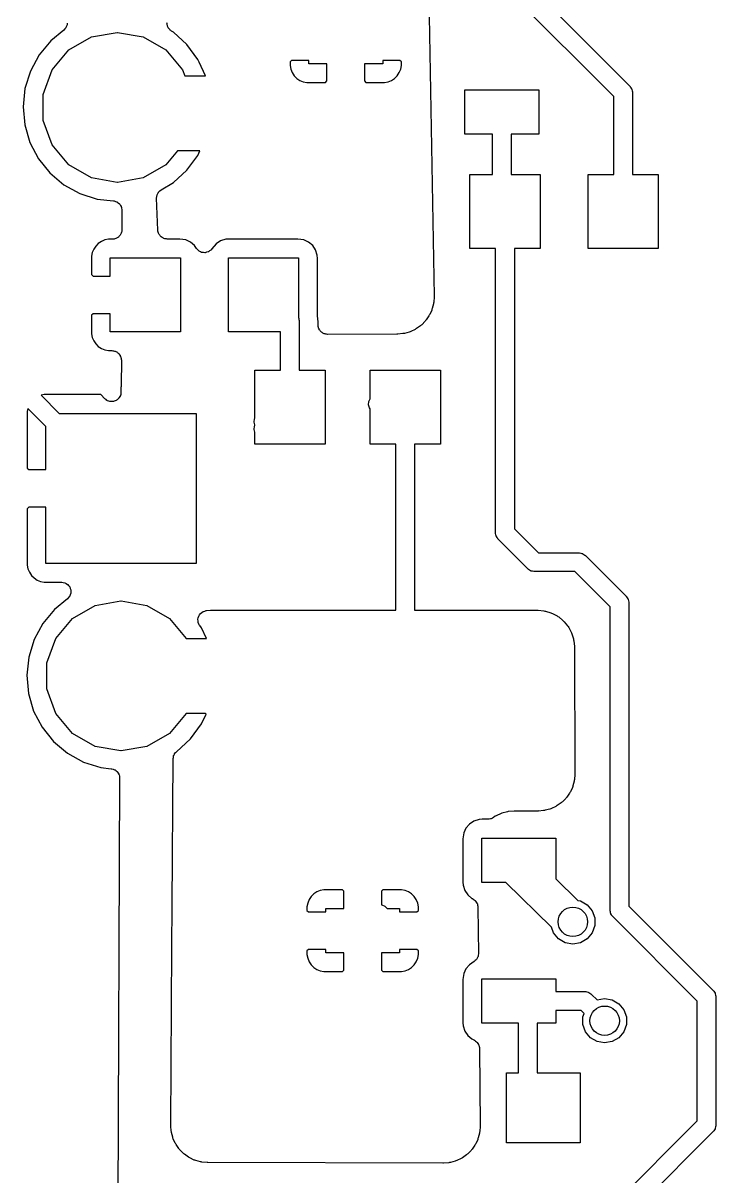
# Model space of a CAD drawing. Extents: x 10 to 287, y -200 to -10.
# Drawn here: x 115.37 to 124.76, y -102.93 to -87.3 of the extents above; entities that cross this region are included whole.
import ezdxf

# ---------------------------------------------------------------- set-up
doc = ezdxf.new("R2010")
doc.units = 0
doc.header["$MEASUREMENT"] = 0
doc.layers.add('BLACK', color=7, linetype='CONTINUOUS')

msp = doc.modelspace()

# ---------------------------------------------------------------- linework, layer by layer
at = {"layer": 'Black'}
for p, q in [((120.859, -86.3577), (120.941, -90.9965)), ((123.373, -88.2936), (121.977, -86.8972)), ((122.336, -86.8972), (123.59, -88.1512)), ((115.962, -87.3406), (115.955, -87.3605)), ((115.97, -87.3208), (115.962, -87.3406)), ((115.97, -87.2978), (115.97, -87.3191)), ((115.97, -87.3191), (115.97, -87.3199)), ((115.97, -87.3199), (115.97, -87.3208)), ((117.325, -87.3086), (117.323, -87.2964)), ((117.325, -87.3209), (117.325, -87.3086)), ((117.328, -87.3302), (117.325, -87.3209)), ((117.33, -87.34), (117.328, -87.3302)), ((117.336, -87.3508), (117.33, -87.34)), ((117.34, -87.3623), (117.336, -87.3508)), ((115.925, -87.3954), (115.749, -87.5393)), ((115.926, -87.3947), (115.925, -87.3954)), ((115.927, -87.3943), (115.926, -87.3947)), ((115.94, -87.3781), (115.927, -87.3943)), ((115.954, -87.362), (115.94, -87.3781)), ((115.955, -87.3605), (115.954, -87.3612)), ((115.954, -87.3612), (115.954, -87.362)), ((115.993, -87.6617), (116.299, -87.4853)), ((116.299, -87.4853), (116.646, -87.424)), ((116.646, -87.424), (116.654, -87.424)), ((116.654, -87.424), (117.001, -87.4853)), ((117.001, -87.4853), (117.307, -87.6617)), ((117.346, -87.3699), (117.34, -87.3623)), ((117.351, -87.3786), (117.346, -87.3699)), ((117.36, -87.3867), (117.351, -87.3786)), ((117.368, -87.3961), (117.36, -87.3867)), ((117.377, -87.4011), (117.368, -87.3961)), ((117.384, -87.4076), (117.377, -87.4011)), ((117.409, -87.4224), (117.384, -87.4076)), ((117.593, -87.5901), (117.409, -87.4224)), ((115.749, -87.5393), (115.591, -87.7302)), ((115.766, -87.932), (115.993, -87.6617)), ((117.307, -87.6617), (117.534, -87.932)), ((117.741, -87.7903), (117.593, -87.5901)), ((115.591, -87.7302), (115.473, -87.9481)), ((117.757, -87.8262), (117.741, -87.7903)), ((119.01, -87.804), (118.989, -87.8249)), ((119.243, -87.804), (119.01, -87.804)), ((119.243, -87.8497), (119.243, -87.804)), ((120.244, -87.804), (120.244, -87.8497)), ((120.477, -87.804), (120.244, -87.804)), ((120.498, -87.8249), (120.477, -87.804)), ((115.473, -87.9481), (115.4, -88.1848)), ((115.646, -88.2636), (115.766, -87.932)), ((117.534, -87.932), (117.563, -88.012)), ((117.845, -88.012), (117.757, -87.8262)), ((118.989, -87.8249), (118.989, -87.8747)), ((118.989, -87.8747), (118.999, -87.9238)), ((118.999, -87.9238), (119.018, -87.97)), ((119.018, -87.97), (119.046, -88.0116)), ((119.489, -87.8497), (119.243, -87.8497)), ((119.489, -88.0829), (119.489, -87.8497)), ((120.244, -87.8497), (119.997, -87.8497)), ((119.997, -87.8497), (119.997, -88.0829)), ((120.441, -88.0116), (120.469, -87.97)), ((120.469, -87.97), (120.488, -87.9238)), ((120.488, -87.9238), (120.498, -87.8747)), ((120.498, -87.8747), (120.498, -87.8249)), ((117.563, -88.012), (117.845, -88.012)), ((119.046, -88.0116), (119.081, -88.047)), ((119.081, -88.047), (119.123, -88.0748)), ((119.123, -88.0748), (119.169, -88.094)), ((119.169, -88.094), (119.218, -88.1037)), ((119.218, -88.1037), (119.469, -88.1037)), ((119.469, -88.1037), (119.489, -88.0829)), ((119.997, -88.0829), (120.018, -88.1037)), ((120.018, -88.1037), (120.269, -88.1037)), ((120.269, -88.1037), (120.318, -88.094)), ((120.318, -88.094), (120.364, -88.0748)), ((120.364, -88.0748), (120.406, -88.047)), ((120.406, -88.047), (120.441, -88.0116)), ((115.4, -88.1848), (115.374, -88.4311)), ((115.646, -88.6164), (115.646, -88.2636)), ((121.356, -88.8022), (121.356, -88.2028)), ((121.356, -88.2028), (122.357, -88.2028)), ((122.357, -88.2028), (122.357, -88.8022)), ((123.59, -88.1512), (123.593, -88.1557)), ((123.593, -88.1557), (123.597, -88.1593)), ((123.597, -88.1593), (123.606, -88.1737)), ((123.606, -88.1737), (123.615, -88.1873)), ((123.615, -88.1873), (123.617, -88.1927)), ((123.617, -88.1927), (123.619, -88.1975)), ((123.619, -88.1975), (123.622, -88.2139)), ((123.622, -88.2139), (123.627, -88.2299)), ((123.627, -88.2299), (123.626, -88.2355)), ((123.626, -88.2355), (123.627, -88.241)), ((123.627, -88.241), (123.627, -89.3496)), ((115.374, -88.4311), (115.396, -88.6779)), ((123.373, -89.3496), (123.373, -88.2936)), ((115.396, -88.6779), (115.466, -88.9155)), ((115.766, -88.948), (115.646, -88.6164)), ((121.73, -88.8022), (121.356, -88.8022)), ((121.73, -89.3496), (121.73, -88.8022)), ((122.357, -88.8022), (121.984, -88.8022)), ((121.984, -88.8022), (121.984, -89.3496)), ((115.466, -88.9155), (115.581, -89.1351)), ((115.993, -89.2183), (115.766, -88.948)), ((117.467, -89.028), (117.307, -89.2183)), ((117.77, -89.028), (117.467, -89.028)), ((117.741, -89.0897), (117.77, -89.028)), ((115.581, -89.1351), (115.736, -89.3281)), ((116.299, -89.3947), (115.993, -89.2183)), ((117.307, -89.2183), (117.001, -89.3947)), ((117.593, -89.2899), (117.741, -89.0897)), ((115.736, -89.3281), (115.926, -89.4874)), ((117.409, -89.4576), (117.593, -89.2899)), ((121.425, -90.3504), (121.425, -89.3496)), ((121.425, -89.3496), (121.73, -89.3496)), ((121.984, -89.3496), (122.375, -89.3496)), ((122.375, -89.3496), (122.375, -90.3504)), ((123.025, -90.3504), (123.025, -89.3496)), ((123.025, -89.3496), (123.373, -89.3496)), ((123.627, -89.3496), (123.975, -89.3496)), ((123.975, -89.3496), (123.975, -90.3504)), ((115.926, -89.4874), (116.143, -89.6067)), ((116.646, -89.456), (116.299, -89.3947)), ((116.654, -89.456), (116.646, -89.456)), ((117.001, -89.3947), (116.654, -89.456)), ((117.245, -89.5565), (117.409, -89.4576)), ((116.143, -89.6067), (116.379, -89.6817)), ((116.379, -89.6817), (116.6, -89.7064)), ((117.183, -89.6677), (117.187, -89.647)), ((117.184, -89.6687), (117.183, -89.6677)), ((117.183, -89.6698), (117.184, -89.6687)), ((117.199, -90.1013), (117.183, -89.6698)), ((117.187, -89.647), (117.19, -89.6261)), ((117.19, -89.6241), (117.2, -89.6057)), ((117.19, -89.6252), (117.19, -89.6241)), ((117.19, -89.6261), (117.19, -89.6252)), ((117.2, -89.6057), (117.21, -89.5872)), ((117.21, -89.5872), (117.211, -89.5864)), ((117.211, -89.5864), (117.212, -89.5855)), ((117.212, -89.5855), (117.227, -89.5717)), ((117.227, -89.5717), (117.243, -89.5576)), ((117.243, -89.5576), (117.244, -89.5572)), ((117.244, -89.5572), (117.245, -89.5565)), ((116.6, -89.7064), (116.604, -89.7076)), ((116.604, -89.7076), (116.608, -89.7076)), ((116.608, -89.7076), (116.625, -89.7138)), ((116.625, -89.7138), (116.642, -89.7188)), ((116.642, -89.7188), (116.646, -89.7214)), ((116.646, -89.7214), (116.65, -89.7229)), ((116.65, -89.7229), (116.663, -89.7344)), ((116.663, -89.7344), (116.678, -89.745)), ((116.678, -89.745), (116.68, -89.7486)), ((116.68, -89.7486), (116.683, -89.7513)), ((116.683, -89.7513), (116.692, -89.7669)), ((116.692, -89.7669), (116.702, -89.7817)), ((116.702, -89.7817), (116.703, -89.7859)), ((116.703, -89.7859), (116.705, -89.7896)), ((116.705, -89.7896), (116.708, -89.8072)), ((116.708, -89.8072), (116.712, -89.8246)), ((116.712, -89.8246), (116.712, -89.8289)), ((116.712, -89.8289), (116.713, -89.8331)), ((116.713, -89.8331), (116.712, -90.0991)), ((116.695, -90.1621), (116.687, -90.1708)), ((116.698, -90.1519), (116.695, -90.1621)), ((116.704, -90.1425), (116.698, -90.1519)), ((116.706, -90.1313), (116.704, -90.1425)), ((116.71, -90.1207), (116.706, -90.1313)), ((116.712, -90.0991), (116.71, -90.1098)), ((116.71, -90.1098), (116.71, -90.1207)), ((117.201, -90.11), (117.199, -90.1013)), ((117.201, -90.1188), (117.201, -90.11)), ((117.205, -90.1314), (117.201, -90.1188)), ((117.208, -90.1445), (117.205, -90.1314)), ((117.213, -90.152), (117.208, -90.1445)), ((117.216, -90.1603), (117.213, -90.152)), ((117.225, -90.1705), (117.216, -90.1603)), ((116.358, -90.3177), (116.33, -90.3593)), ((116.393, -90.2823), (116.358, -90.3177)), ((116.435, -90.2545), (116.393, -90.2823)), ((116.481, -90.2354), (116.435, -90.2545)), ((116.53, -90.2256), (116.481, -90.2354)), ((116.585, -90.2256), (116.53, -90.2256)), ((116.595, -90.2237), (116.585, -90.2256)), ((116.606, -90.2238), (116.595, -90.2237)), ((116.617, -90.2199), (116.606, -90.2238)), ((116.628, -90.218), (116.617, -90.2199)), ((116.637, -90.2125), (116.628, -90.218)), ((116.648, -90.2089), (116.637, -90.2125)), ((116.656, -90.2016), (116.648, -90.2089)), ((116.666, -90.1959), (116.656, -90.2016)), ((116.673, -90.1876), (116.666, -90.1959)), ((116.682, -90.1806), (116.673, -90.1876)), ((116.687, -90.1708), (116.682, -90.1806)), ((117.232, -90.1819), (117.225, -90.1705)), ((117.239, -90.1873), (117.232, -90.1819)), ((117.244, -90.1941), (117.239, -90.1873)), ((117.256, -90.2008), (117.244, -90.1941)), ((117.266, -90.209), (117.256, -90.2008)), ((117.275, -90.2117), (117.266, -90.209)), ((117.282, -90.2161), (117.275, -90.2117)), ((117.296, -90.2184), (117.282, -90.2161)), ((117.308, -90.2226), (117.296, -90.2184)), ((117.317, -90.2222), (117.308, -90.2226)), ((117.326, -90.2238), (117.317, -90.2222)), ((117.496, -90.2238), (117.326, -90.2238)), ((117.576, -90.2351), (117.496, -90.2238)), ((117.641, -90.2646), (117.576, -90.2351)), ((117.696, -90.311), (117.641, -90.2646)), ((117.722, -90.3517), (117.696, -90.311)), ((117.987, -90.2889), (117.929, -90.356)), ((118.046, -90.2495), (117.987, -90.2889)), ((118.119, -90.2271), (118.046, -90.2495)), ((118.16, -90.2238), (118.119, -90.2271)), ((119.096, -90.2238), (118.16, -90.2238)), ((119.176, -90.2351), (119.096, -90.2238)), ((119.241, -90.2646), (119.176, -90.2351)), ((119.296, -90.311), (119.241, -90.2646)), ((119.335, -90.3708), (119.296, -90.311)), ((116.311, -90.4055), (116.301, -90.4546)), ((116.301, -90.4546), (116.301, -90.7051)), ((116.33, -90.3593), (116.311, -90.4055)), ((117.724, -90.3537), (117.722, -90.3517)), ((117.725, -90.356), (117.724, -90.3537)), ((117.739, -90.3696), (117.725, -90.356)), ((117.753, -90.3838), (117.739, -90.3696)), ((117.755, -90.385), (117.753, -90.3838)), ((117.757, -90.3868), (117.755, -90.385)), ((117.775, -90.3948), (117.757, -90.3868)), ((117.792, -90.4036), (117.775, -90.3948)), ((117.795, -90.4039), (117.792, -90.4036)), ((117.797, -90.4049), (117.795, -90.4039)), ((117.817, -90.4064), (117.797, -90.4049)), ((117.836, -90.4086), (117.817, -90.4064)), ((117.839, -90.408), (117.836, -90.4086)), ((117.841, -90.4082), (117.839, -90.408)), ((117.86, -90.4029), (117.841, -90.4082)), ((117.879, -90.3984), (117.86, -90.4029)), ((117.881, -90.397), (117.879, -90.3984)), ((117.884, -90.3963), (117.881, -90.397)), ((117.899, -90.3849), (117.884, -90.3963)), ((117.916, -90.3742), (117.899, -90.3849)), ((117.917, -90.3721), (117.916, -90.3742)), ((117.919, -90.3705), (117.917, -90.3721)), ((117.929, -90.356), (117.919, -90.3705)), ((119.358, -90.4431), (119.335, -90.3708)), ((119.361, -90.4847), (119.358, -90.4431)), ((121.773, -90.3504), (121.425, -90.3504)), ((121.773, -94.1999), (121.773, -90.3504)), ((122.375, -90.3504), (122.027, -90.3504)), ((122.027, -90.3504), (122.027, -94.1473)), ((123.975, -90.3504), (123.025, -90.3504)), ((116.555, -90.726), (116.555, -90.4796)), ((116.555, -90.4796), (117.505, -90.4796)), ((117.505, -90.4796), (117.505, -91.4804)), ((118.155, -91.4804), (118.155, -90.4796)), ((118.155, -90.4796), (119.105, -90.4796)), ((119.105, -90.4796), (119.105, -91.2905)), ((119.361, -91.2512), (119.361, -90.4847)), ((116.301, -90.7051), (116.322, -90.726)), ((116.322, -90.726), (116.555, -90.726)), ((120.932, -91.1008), (120.916, -91.1645)), ((120.933, -91.0897), (120.932, -91.1008)), ((120.936, -91.0788), (120.933, -91.0897)), ((120.941, -91.0077), (120.936, -91.0788)), ((120.941, -90.9965), (120.94, -91.0021)), ((120.94, -91.0021), (120.941, -91.0077)), ((116.322, -91.234), (116.301, -91.2549)), ((116.301, -91.2549), (116.301, -91.5054)), ((116.555, -91.234), (116.322, -91.234)), ((116.555, -91.4804), (116.555, -91.234)), ((119.362, -91.2567), (119.361, -91.2512)), ((119.361, -91.2623), (119.362, -91.2567)), ((120.875, -91.2547), (120.871, -91.2649)), ((120.882, -91.2454), (120.875, -91.2547)), ((120.909, -91.1856), (120.882, -91.2454)), ((120.911, -91.1747), (120.909, -91.1856)), ((120.916, -91.1645), (120.911, -91.1747)), ((119.105, -91.2905), (119.107, -91.2945)), ((119.107, -91.2945), (119.11, -91.3108)), ((119.11, -91.3108), (119.115, -91.3268)), ((119.115, -91.3268), (119.114, -91.3324)), ((119.114, -91.3324), (119.115, -91.3379)), ((119.115, -91.3379), (119.115, -91.9996)), ((119.365, -91.3023), (119.361, -91.2623)), ((119.365, -91.3029), (119.365, -91.3023)), ((119.365, -91.3036), (119.365, -91.3029)), ((119.369, -91.3441), (119.365, -91.3036)), ((119.369, -91.3869), (119.369, -91.3441)), ((119.371, -91.398), (119.369, -91.3869)), ((119.371, -91.4093), (119.371, -91.398)), ((119.375, -91.4196), (119.371, -91.4093)), ((120.757, -91.3978), (120.703, -91.4359)), ((120.765, -91.3898), (120.757, -91.3978)), ((120.774, -91.3833), (120.765, -91.3898)), ((120.82, -91.3364), (120.774, -91.3833)), ((120.826, -91.3271), (120.82, -91.3364)), ((120.834, -91.3191), (120.826, -91.3271)), ((120.871, -91.2649), (120.834, -91.3191)), ((116.301, -91.5054), (116.311, -91.5545)), ((116.311, -91.5545), (116.33, -91.6007)), ((117.505, -91.4804), (116.555, -91.4804)), ((118.861, -91.4804), (118.155, -91.4804)), ((118.861, -91.9996), (118.861, -91.4804)), ((119.377, -91.4304), (119.375, -91.4196)), ((119.382, -91.4401), (119.377, -91.4304)), ((119.386, -91.4507), (119.382, -91.4401)), ((119.393, -91.4591), (119.386, -91.4507)), ((119.399, -91.4686), (119.393, -91.4591)), ((119.407, -91.4758), (119.399, -91.4686)), ((119.415, -91.4844), (119.407, -91.4758)), ((119.424, -91.4899), (119.415, -91.4844)), ((119.432, -91.4969), (119.424, -91.4899)), ((119.443, -91.5008), (119.432, -91.4969)), ((119.453, -91.5064), (119.443, -91.5008)), ((119.464, -91.5083), (119.453, -91.5064)), ((119.474, -91.512), (119.464, -91.5083)), ((119.485, -91.512), (119.474, -91.512)), ((119.496, -91.5139), (119.485, -91.512)), ((120.436, -91.5114), (119.496, -91.5139)), ((120.442, -91.5104), (120.436, -91.5114)), ((120.448, -91.5109), (120.442, -91.5104)), ((120.519, -91.5044), (120.448, -91.5109)), ((120.529, -91.5015), (120.519, -91.5044)), ((120.541, -91.5004), (120.529, -91.5015)), ((120.604, -91.4831), (120.541, -91.5004)), ((120.614, -91.4783), (120.604, -91.4831)), ((120.625, -91.4753), (120.614, -91.4783)), ((120.684, -91.4472), (120.625, -91.4753)), ((120.693, -91.4407), (120.684, -91.4472)), ((120.703, -91.4359), (120.693, -91.4407)), ((116.33, -91.6007), (116.358, -91.6423)), ((116.358, -91.6423), (116.393, -91.6777)), ((116.393, -91.6777), (116.435, -91.7055)), ((116.435, -91.7055), (116.481, -91.7246)), ((116.481, -91.7246), (116.53, -91.7344)), ((116.53, -91.7344), (116.578, -91.7344)), ((116.578, -91.7344), (116.589, -91.7364)), ((116.589, -91.7364), (116.6, -91.7364)), ((116.6, -91.7364), (116.61, -91.7402)), ((116.61, -91.7402), (116.621, -91.742)), ((116.621, -91.742), (116.631, -91.7477)), ((116.631, -91.7477), (116.642, -91.7516)), ((116.642, -91.7516), (116.65, -91.7587)), ((116.65, -91.7587), (116.659, -91.7641)), ((116.659, -91.7641), (116.667, -91.7728)), ((116.667, -91.7728), (116.675, -91.7801)), ((116.675, -91.7801), (116.681, -91.7896)), ((116.681, -91.7896), (116.688, -91.7979)), ((116.688, -91.7979), (116.691, -91.8086)), ((116.691, -91.8086), (116.697, -91.8184)), ((116.697, -91.8184), (116.699, -91.8291)), ((116.699, -91.8291), (116.703, -91.8393)), ((116.703, -91.8393), (116.703, -91.8507)), ((116.703, -91.8507), (116.705, -91.8619)), ((116.705, -91.8619), (116.703, -92.2035)), ((118.513, -92.6472), (118.513, -91.9996)), ((118.513, -91.9996), (118.861, -91.9996)), ((119.115, -91.9996), (119.463, -91.9996)), ((119.463, -91.9996), (119.463, -93.0004)), ((120.075, -92.3852), (120.075, -91.9996)), ((120.075, -91.9996), (121.025, -91.9996)), ((121.025, -91.9996), (121.025, -93.0004)), ((115.659, -92.33), (115.618, -92.3382)), ((115.618, -92.3382), (115.864, -92.584)), ((116.425, -92.33), (115.659, -92.33)), ((116.483, -92.3881), (116.425, -92.33)), ((116.692, -92.3417), (116.684, -92.3561)), ((116.693, -92.3362), (116.692, -92.3417)), ((116.696, -92.3311), (116.693, -92.3362)), ((116.697, -92.3146), (116.696, -92.3311)), ((116.7, -92.2982), (116.697, -92.3146)), ((116.701, -92.2251), (116.7, -92.2286)), ((116.7, -92.2286), (116.7, -92.2982)), ((116.703, -92.2035), (116.701, -92.2142)), ((116.701, -92.2142), (116.701, -92.2251)), ((116.497, -92.3976), (116.483, -92.3881)), ((116.509, -92.4082), (116.497, -92.3976)), ((116.515, -92.4101), (116.509, -92.4082)), ((116.519, -92.4133), (116.515, -92.4101)), ((116.535, -92.4176), (116.519, -92.4133)), ((116.551, -92.4233), (116.535, -92.4176)), ((116.557, -92.4233), (116.551, -92.4233)), ((116.562, -92.4248), (116.557, -92.4233)), ((116.578, -92.4233), (116.562, -92.4248)), ((116.595, -92.4233), (116.578, -92.4233)), ((116.6, -92.4214), (116.595, -92.4233)), ((116.606, -92.4209), (116.6, -92.4214)), ((116.621, -92.4139), (116.606, -92.4209)), ((116.636, -92.4082), (116.621, -92.4139)), ((116.641, -92.4046), (116.636, -92.4082)), ((116.646, -92.4023), (116.641, -92.4046)), ((116.658, -92.3905), (116.646, -92.4023)), ((116.67, -92.3799), (116.658, -92.3905)), ((116.673, -92.375), (116.67, -92.3799)), ((116.677, -92.3711), (116.673, -92.375)), ((116.684, -92.3561), (116.677, -92.3711)), ((120.054, -92.4671), (120.057, -92.4231)), ((120.065, -92.5097), (120.054, -92.4671)), ((120.057, -92.4231), (120.075, -92.3852)), ((115.438, -92.5178), (115.43, -92.559)), ((115.43, -92.559), (115.43, -93.3251)), ((115.684, -92.7636), (115.438, -92.5178)), ((115.864, -92.584), (117.716, -92.584)), ((117.716, -92.584), (117.716, -94.616)), ((118.504, -92.7032), (118.507, -92.6592)), ((118.507, -92.6592), (118.513, -92.6472)), ((120.075, -92.5241), (120.065, -92.5097)), ((120.075, -93.0004), (120.075, -92.5241)), ((115.684, -93.346), (115.684, -92.7636)), ((118.513, -92.7384), (118.504, -92.7032)), ((118.504, -92.8032), (118.507, -92.7592)), ((118.513, -92.8384), (118.504, -92.8032)), ((118.507, -92.7592), (118.513, -92.7472)), ((118.513, -92.7472), (118.513, -92.7384)), ((118.513, -93.0004), (118.513, -92.8384)), ((119.463, -93.0004), (118.513, -93.0004)), ((120.423, -93.0004), (120.075, -93.0004)), ((120.423, -95.25), (120.423, -93.0004)), ((121.025, -93.0004), (120.677, -93.0004)), ((120.677, -93.0004), (120.677, -95.25)), ((115.43, -93.3251), (115.451, -93.346)), ((115.451, -93.346), (115.684, -93.346)), ((115.451, -93.854), (115.43, -93.8749)), ((115.43, -93.8749), (115.43, -94.641)), ((115.684, -93.854), (115.451, -93.854)), ((115.684, -94.616), (115.684, -93.854)), ((121.774, -94.2054), (121.773, -94.1999)), ((121.773, -94.211), (121.774, -94.2054)), ((121.778, -94.227), (121.773, -94.211)), ((121.781, -94.2433), (121.778, -94.227)), ((122.027, -94.1473), (122.353, -94.473)), ((121.783, -94.2482), (121.781, -94.2433)), ((121.785, -94.2536), (121.783, -94.2482)), ((121.794, -94.2672), (121.785, -94.2536)), ((121.803, -94.2815), (121.794, -94.2672)), ((121.807, -94.2851), (121.803, -94.2815)), ((121.81, -94.2897), (121.807, -94.2851)), ((122.21, -94.6898), (121.81, -94.2897)), ((122.353, -94.473), (122.9, -94.473)), ((122.9, -94.473), (122.906, -94.474)), ((122.906, -94.474), (122.911, -94.4735)), ((122.911, -94.4735), (122.927, -94.4778)), ((122.927, -94.4778), (122.943, -94.4807)), ((122.943, -94.4807), (122.948, -94.4835)), ((122.948, -94.4835), (122.954, -94.4849)), ((122.954, -94.4849), (122.967, -94.4944)), ((122.967, -94.4944), (122.982, -94.5027)), ((122.982, -94.5027), (122.985, -94.507)), ((122.985, -94.507), (122.99, -94.5102)), ((122.99, -94.5102), (123.54, -95.0602)), ((115.43, -94.641), (115.44, -94.6901)), ((115.44, -94.6901), (115.459, -94.7363)), ((117.716, -94.616), (115.684, -94.616)), ((122.215, -94.693), (122.21, -94.6898)), ((122.218, -94.6973), (122.215, -94.693)), ((115.459, -94.7363), (115.487, -94.7779)), ((115.487, -94.7779), (115.522, -94.8133)), ((115.522, -94.8133), (115.564, -94.8411)), ((115.564, -94.8411), (115.61, -94.8602)), ((122.233, -94.7056), (122.218, -94.6973)), ((122.246, -94.7151), (122.233, -94.7056)), ((122.252, -94.7165), (122.246, -94.7151)), ((122.257, -94.7193), (122.252, -94.7165)), ((122.273, -94.7222), (122.257, -94.7193)), ((122.289, -94.7265), (122.273, -94.7222)), ((122.294, -94.726), (122.289, -94.7265)), ((122.3, -94.727), (122.294, -94.726)), ((122.847, -94.727), (122.3, -94.727)), ((123.323, -95.2026), (122.847, -94.727)), ((115.61, -94.8602), (115.659, -94.87)), ((115.659, -94.87), (115.895, -94.87)), ((115.895, -94.87), (115.896, -94.8702)), ((115.896, -94.8702), (115.897, -94.87)), ((115.897, -94.87), (115.917, -94.874)), ((115.917, -94.874), (115.938, -94.8777)), ((115.938, -94.8777), (115.939, -94.8781)), ((115.939, -94.8781), (115.94, -94.8783)), ((115.94, -94.8783), (115.958, -94.8891)), ((115.958, -94.8891), (115.977, -94.8997)), ((115.977, -94.8997), (115.977, -94.9004)), ((115.977, -94.9004), (115.978, -94.9009)), ((115.978, -94.9009), (115.991, -94.9173)), ((115.991, -94.9173), (116.005, -94.9335)), ((116.005, -94.9335), (116.005, -94.9343)), ((116.005, -94.9343), (116.006, -94.935)), ((116.006, -94.935), (116.013, -94.955)), ((116.013, -94.955), (116.02, -94.9749)), ((116.02, -94.9749), (116.02, -94.9758)), ((116.02, -94.9758), (116.02, -94.9767)), ((116.02, -94.9767), (116.02, -94.9978)), ((116.02, -94.9978), (116.02, -95.0191)), ((115.975, -95.0954), (115.799, -95.2393)), ((115.976, -95.0947), (115.975, -95.0954)), ((115.977, -95.0943), (115.976, -95.0947)), ((115.99, -95.0781), (115.977, -95.0943)), ((116.004, -95.062), (115.99, -95.0781)), ((116.005, -95.0605), (116.004, -95.0612)), ((116.004, -95.0612), (116.004, -95.062)), ((116.012, -95.0406), (116.005, -95.0605)), ((116.02, -95.0208), (116.012, -95.0406)), ((116.02, -95.0191), (116.02, -95.0199)), ((116.02, -95.0199), (116.02, -95.0208)), ((116.349, -95.1853), (116.696, -95.124)), ((116.696, -95.124), (116.704, -95.124)), ((116.704, -95.124), (117.051, -95.1853)), ((123.54, -95.0602), (123.543, -95.0648)), ((123.543, -95.0648), (123.547, -95.0684)), ((123.547, -95.0684), (123.556, -95.0827)), ((123.556, -95.0827), (123.565, -95.0963)), ((123.565, -95.0963), (123.567, -95.1017)), ((123.567, -95.1017), (123.569, -95.1066)), ((123.569, -95.1066), (123.572, -95.1229)), ((123.572, -95.1229), (123.577, -95.1389)), ((123.577, -95.1389), (123.576, -95.1445)), ((123.576, -95.1445), (123.577, -95.15)), ((123.577, -95.15), (123.577, -99.2574)), ((115.799, -95.2393), (115.641, -95.4302)), ((116.043, -95.3617), (116.349, -95.1853)), ((117.051, -95.1853), (117.357, -95.3617)), ((117.753, -95.3299), (117.765, -95.3124)), ((117.765, -95.3124), (117.777, -95.2948)), ((117.777, -95.2942), (117.778, -95.2935)), ((117.777, -95.2948), (117.777, -95.2942)), ((117.778, -95.2935), (117.795, -95.2812)), ((117.795, -95.2812), (117.812, -95.2686)), ((117.812, -95.2686), (117.813, -95.2683)), ((117.813, -95.2683), (117.814, -95.2678)), ((117.814, -95.2678), (117.834, -95.2621)), ((117.834, -95.2621), (117.855, -95.2561)), ((117.855, -95.2562), (117.856, -95.256)), ((117.855, -95.2561), (117.855, -95.2562)), ((117.856, -95.256), (117.911, -95.2506)), ((117.911, -95.2506), (117.917, -95.2511)), ((117.917, -95.2511), (117.923, -95.25)), ((117.923, -95.25), (120.423, -95.25)), ((120.677, -95.25), (122.335, -95.25)), ((122.335, -95.25), (122.341, -95.2511)), ((122.341, -95.2511), (122.348, -95.2506)), ((122.348, -95.2506), (122.426, -95.2583)), ((122.426, -95.2583), (122.438, -95.2617)), ((122.438, -95.2617), (122.451, -95.2632)), ((122.451, -95.2632), (122.521, -95.2843)), ((122.521, -95.2843), (122.532, -95.2899)), ((122.532, -95.2899), (122.544, -95.2938)), ((122.544, -95.2938), (122.608, -95.3281)), ((123.323, -99.31), (123.323, -95.2026)), ((115.641, -95.4302), (115.523, -95.6481)), ((115.816, -95.632), (116.043, -95.3617)), ((117.357, -95.3617), (117.584, -95.632)), ((117.742, -95.3726), (117.747, -95.3521)), ((117.742, -95.3735), (117.742, -95.3726)), ((117.742, -95.3744), (117.742, -95.3735)), ((117.744, -95.3955), (117.742, -95.3744)), ((117.746, -95.4165), (117.744, -95.3955)), ((117.747, -95.4173), (117.746, -95.4165)), ((117.747, -95.3521), (117.752, -95.3315)), ((117.747, -95.4182), (117.747, -95.4173)), ((117.756, -95.4372), (117.747, -95.4182)), ((117.752, -95.3315), (117.753, -95.3308)), ((117.753, -95.3308), (117.753, -95.3299)), ((117.765, -95.4563), (117.756, -95.4372)), ((117.766, -95.4569), (117.765, -95.4563)), ((117.766, -95.4577), (117.766, -95.4569)), ((117.791, -95.4903), (117.766, -95.4577)), ((122.608, -95.3281), (122.618, -95.3358)), ((122.618, -95.3358), (122.629, -95.3418)), ((122.629, -95.3418), (122.685, -95.388)), ((122.685, -95.388), (122.693, -95.3974)), ((122.693, -95.3974), (122.703, -95.4055)), ((122.703, -95.4055), (122.749, -95.4618)), ((122.749, -95.4618), (122.755, -95.4726)), ((122.755, -95.4726), (122.763, -95.4824)), ((115.696, -95.9636), (115.816, -95.632)), ((117.584, -95.632), (117.857, -95.632)), ((117.857, -95.632), (117.791, -95.4903)), ((122.763, -95.4824), (122.797, -95.5466)), ((122.797, -95.5466), (122.801, -95.5584)), ((122.801, -95.5584), (122.807, -95.5695)), ((122.807, -95.5695), (122.828, -95.6393)), ((115.523, -95.6481), (115.45, -95.8848)), ((122.828, -95.6393), (122.83, -95.6516)), ((122.83, -95.6516), (122.833, -95.6636)), ((122.833, -95.6636), (122.841, -95.7424)), ((122.841, -95.7424), (122.841, -95.7486)), ((122.841, -95.7486), (122.842, -95.7548)), ((122.842, -95.7548), (122.848, -97.4622)), ((115.45, -95.8848), (115.424, -96.1311)), ((115.696, -96.3164), (115.696, -95.9636)), ((115.424, -96.1311), (115.446, -96.3779)), ((115.446, -96.3779), (115.516, -96.6155)), ((115.816, -96.648), (115.696, -96.3164)), ((115.516, -96.6155), (115.631, -96.8351)), ((116.043, -96.9183), (115.816, -96.648)), ((117.584, -96.648), (117.357, -96.9183)), ((117.84, -96.648), (117.584, -96.648)), ((117.791, -96.7897), (117.853, -96.6568)), ((117.853, -96.6568), (117.84, -96.648)), ((115.631, -96.8351), (115.786, -97.0281)), ((117.643, -96.9899), (117.791, -96.7897)), ((115.786, -97.0281), (115.976, -97.1874)), ((116.349, -97.0947), (116.043, -96.9183)), ((117.357, -96.9183), (117.051, -97.0947)), ((117.45, -97.166), (117.643, -96.9899)), ((115.976, -97.1874), (116.193, -97.3067)), ((116.696, -97.156), (116.349, -97.0947)), ((116.704, -97.156), (116.696, -97.156)), ((117.051, -97.0947), (116.704, -97.156)), ((117.423, -97.2009), (117.426, -97.196)), ((117.426, -97.196), (117.435, -97.1811)), ((117.435, -97.1811), (117.436, -97.18)), ((117.436, -97.18), (117.437, -97.1786)), ((117.437, -97.1786), (117.445, -97.1714)), ((117.445, -97.1714), (117.45, -97.166)), ((116.193, -97.3067), (116.429, -97.3817)), ((117.393, -99.2519), (117.407, -97.26)), ((117.407, -97.26), (117.409, -97.2445)), ((117.409, -97.2429), (117.41, -97.2403)), ((117.409, -97.2445), (117.409, -97.2429)), ((117.41, -97.2399), (117.413, -97.2197)), ((117.41, -97.2403), (117.41, -97.2399)), ((117.413, -97.2197), (117.414, -97.2182)), ((117.414, -97.2182), (117.415, -97.2166)), ((117.415, -97.2166), (117.422, -97.2047)), ((117.422, -97.2047), (117.423, -97.2009)), ((116.429, -97.3817), (116.569, -97.3974)), ((116.569, -97.3974), (116.573, -97.3986)), ((116.573, -97.3986), (116.578, -97.3986)), ((116.578, -97.3986), (116.594, -97.4048)), ((116.594, -97.4048), (116.612, -97.4098)), ((116.612, -97.4098), (116.615, -97.4123)), ((116.615, -97.4123), (116.619, -97.4138)), ((116.619, -97.4138), (116.633, -97.4254)), ((116.633, -97.4254), (116.647, -97.436)), ((116.647, -97.436), (116.649, -97.4395)), ((116.649, -97.4395), (116.653, -97.4423)), ((116.653, -97.4423), (116.662, -97.4578)), ((116.662, -97.4578), (116.672, -97.4727)), ((116.672, -97.4727), (116.673, -97.4769)), ((116.673, -97.4769), (116.675, -97.4806)), ((116.675, -97.4806), (116.678, -97.4982)), ((116.678, -97.4982), (116.682, -97.5156)), ((122.848, -97.4733), (122.842, -97.5438)), ((122.848, -97.4622), (122.847, -97.4677)), ((122.847, -97.4677), (122.848, -97.4733)), ((116.682, -97.5241), (116.587, -121.503)), ((116.682, -97.5156), (116.681, -97.5198)), ((116.681, -97.5198), (116.682, -97.5241)), ((122.814, -97.6495), (122.786, -97.7086)), ((122.817, -97.6388), (122.814, -97.6495)), ((122.821, -97.6286), (122.817, -97.6388)), ((122.838, -97.5657), (122.821, -97.6286)), ((122.839, -97.5546), (122.838, -97.5657)), ((122.842, -97.5438), (122.839, -97.5546)), ((122.724, -97.7984), (122.678, -97.8445)), ((122.73, -97.7892), (122.724, -97.7984)), ((122.738, -97.7813), (122.73, -97.7892)), ((122.775, -97.7279), (122.738, -97.7813)), ((122.78, -97.7178), (122.775, -97.7279)), ((122.786, -97.7086), (122.78, -97.7178)), ((121.944, -97.9772), (121.933, -97.9792)), ((122.023, -97.9702), (121.944, -97.9772)), ((122.028, -97.97), (122.023, -97.9702)), ((122.342, -97.97), (122.028, -97.97)), ((122.348, -97.969), (122.342, -97.97)), ((122.353, -97.9695), (122.348, -97.969)), ((122.424, -97.9633), (122.353, -97.9695)), ((122.435, -97.9605), (122.424, -97.9633)), ((122.446, -97.9595), (122.435, -97.9605)), ((122.509, -97.9426), (122.446, -97.9595)), ((122.519, -97.9379), (122.509, -97.9426)), ((122.529, -97.935), (122.519, -97.9379)), ((122.588, -97.9074), (122.529, -97.935)), ((122.598, -97.901), (122.588, -97.9074)), ((122.608, -97.8963), (122.598, -97.901)), ((122.661, -97.8588), (122.608, -97.8963)), ((122.669, -97.8509), (122.661, -97.8588)), ((122.678, -97.8445), (122.669, -97.8509)), ((121.477, -98.1076), (121.418, -98.147)), ((121.55, -98.0853), (121.477, -98.1076)), ((121.591, -98.0819), (121.55, -98.0853)), ((121.671, -98.0819), (121.591, -98.0819)), ((121.688, -98.079), (121.671, -98.0819)), ((121.705, -98.0775), (121.688, -98.079)), ((121.709, -98.0752), (121.705, -98.0775)), ((121.715, -98.0743), (121.709, -98.0752)), ((121.729, -98.0659), (121.715, -98.0743)), ((121.745, -98.0587), (121.729, -98.0659)), ((121.769, -98.0411), (121.745, -98.0587)), ((121.779, -98.0355), (121.769, -98.0411)), ((121.848, -98.003), (121.779, -98.0355)), ((121.859, -97.9991), (121.848, -98.003)), ((121.933, -97.9792), (121.859, -97.9991)), ((121.342, -98.2669), (121.33, -98.3468)), ((121.371, -98.2016), (121.342, -98.2669)), ((121.418, -98.147), (121.371, -98.2016)), ((121.33, -98.3468), (121.33, -98.9322)), ((121.586, -98.9372), (121.586, -98.3378)), ((121.586, -98.3378), (122.587, -98.3378)), ((122.587, -98.3378), (122.587, -98.889)), ((122.587, -98.889), (122.887, -99.181)), ((119.353, -99.0652), (119.311, -99.093)), ((119.399, -99.046), (119.353, -99.0652)), ((119.448, -99.0363), (119.399, -99.046)), ((119.699, -99.0363), (119.448, -99.0363)), ((119.719, -99.0571), (119.699, -99.0363)), ((119.719, -99.2903), (119.719, -99.0571)), ((120.248, -99.0363), (120.227, -99.0571)), ((120.227, -99.0571), (120.227, -99.2401)), ((120.499, -99.0363), (120.248, -99.0363)), ((120.548, -99.046), (120.499, -99.0363)), ((120.594, -99.0652), (120.548, -99.046)), ((120.636, -99.093), (120.594, -99.0652)), ((121.33, -98.9322), (121.334, -98.9738)), ((121.334, -98.9738), (121.356, -99.046)), ((121.356, -99.046), (121.396, -99.1058)), ((121.908, -98.9372), (121.586, -98.9372)), ((121.91, -98.9387), (121.908, -98.9372)), ((122.532, -99.5437), (121.91, -98.9387)), ((119.229, -99.2162), (119.219, -99.2653)), ((119.248, -99.17), (119.229, -99.2162)), ((119.276, -99.1284), (119.248, -99.17)), ((119.311, -99.093), (119.276, -99.1284)), ((120.671, -99.1284), (120.636, -99.093)), ((120.699, -99.17), (120.671, -99.1284)), ((120.718, -99.2162), (120.699, -99.17)), ((120.728, -99.2653), (120.718, -99.2162)), ((121.396, -99.1058), (121.45, -99.1523)), ((121.45, -99.1523), (121.459, -99.1562)), ((121.459, -99.1562), (121.464, -99.1595)), ((121.464, -99.1595), (121.469, -99.1614)), ((121.469, -99.1614), (121.482, -99.1718)), ((121.482, -99.1718), (121.495, -99.1811)), ((121.495, -99.1811), (121.499, -99.1857)), ((121.499, -99.1857), (121.503, -99.1894)), ((121.503, -99.1894), (121.511, -99.2035)), ((121.511, -99.2035), (121.521, -99.2169)), ((121.521, -99.2169), (121.523, -99.2224)), ((121.523, -99.2224), (121.526, -99.2273)), ((121.526, -99.2273), (121.529, -99.2435)), ((122.887, -99.181), (122.923, -99.1873)), ((122.923, -99.1873), (123.013, -99.2395)), ((117.39, -99.8114), (117.393, -99.2519)), ((117.393, -99.2519), (117.393, -99.2519)), ((119.219, -99.2653), (119.219, -99.3151)), ((119.219, -99.3151), (119.24, -99.336)), ((119.24, -99.336), (119.473, -99.336)), ((119.473, -99.336), (119.473, -99.2903)), ((119.473, -99.2903), (119.719, -99.2903)), ((120.227, -99.2401), (120.233, -99.2406)), ((120.233, -99.2406), (120.273, -99.2592)), ((120.273, -99.2592), (120.304, -99.2903)), ((120.304, -99.2903), (120.474, -99.2903)), ((120.474, -99.2903), (120.474, -99.336)), ((120.474, -99.336), (120.707, -99.336)), ((120.707, -99.336), (120.728, -99.3151)), ((120.728, -99.3151), (120.728, -99.2653)), ((121.529, -99.2435), (121.533, -99.2593)), ((121.533, -99.2593), (121.533, -99.265)), ((121.533, -99.265), (121.534, -99.2707)), ((121.534, -99.2707), (121.54, -99.9015)), ((123.013, -99.2395), (123.081, -99.3196)), ((123.081, -99.3196), (123.116, -99.4178)), ((123.324, -99.3155), (123.323, -99.31)), ((123.323, -99.3211), (123.324, -99.3155)), ((123.328, -99.3371), (123.323, -99.3211)), ((123.331, -99.3534), (123.328, -99.3371)), ((123.333, -99.3583), (123.331, -99.3534)), ((123.335, -99.3637), (123.333, -99.3583)), ((123.344, -99.3773), (123.335, -99.3637)), ((123.353, -99.3916), (123.344, -99.3773)), ((123.577, -99.2574), (124.72, -100.4)), ((123.116, -99.5222), (123.081, -99.6204)), ((123.116, -99.4178), (123.116, -99.5222)), ((123.357, -99.3952), (123.353, -99.3916)), ((123.36, -99.3998), (123.357, -99.3952)), ((124.503, -100.543), (123.36, -99.3998)), ((122.559, -99.6204), (122.532, -99.5437)), ((122.627, -99.7005), (122.559, -99.6204)), ((123.081, -99.6204), (123.013, -99.7005)), ((117.373, -102.222), (117.39, -99.8114)), ((119.24, -99.844), (119.219, -99.8649)), ((119.473, -99.844), (119.24, -99.844)), ((119.473, -99.8897), (119.473, -99.844)), ((120.474, -99.844), (120.474, -99.8897)), ((120.707, -99.844), (120.474, -99.844)), ((120.728, -99.8649), (120.707, -99.844)), ((122.717, -99.7527), (122.627, -99.7005)), ((122.82, -99.7709), (122.717, -99.7527)), ((122.923, -99.7527), (122.82, -99.7709)), ((123.013, -99.7005), (122.923, -99.7527)), ((119.219, -99.8649), (119.219, -99.9147)), ((119.219, -99.9147), (119.229, -99.9638)), ((119.229, -99.9638), (119.248, -100.01)), ((119.719, -99.8897), (119.473, -99.8897)), ((119.719, -100.123), (119.719, -99.8897)), ((120.474, -99.8897), (120.227, -99.8897)), ((120.227, -99.8897), (120.227, -100.123)), ((120.699, -100.01), (120.718, -99.9638)), ((120.718, -99.9638), (120.728, -99.9147)), ((120.728, -99.9147), (120.728, -99.8649)), ((121.483, -100.009), (121.418, -100.052)), ((121.497, -99.9958), (121.483, -100.009)), ((121.511, -99.9835), (121.497, -99.9958)), ((121.513, -99.9807), (121.511, -99.9835)), ((121.515, -99.9786), (121.513, -99.9807)), ((121.524, -99.9616), (121.515, -99.9786)), ((121.533, -99.945), (121.524, -99.9616)), ((121.534, -99.942), (121.533, -99.945)), ((121.535, -99.9392), (121.534, -99.942)), ((121.537, -99.9203), (121.535, -99.9392)), ((121.54, -99.9015), (121.537, -99.9203)), ((119.248, -100.01), (119.276, -100.052)), ((119.276, -100.052), (119.311, -100.087)), ((119.311, -100.087), (119.353, -100.115)), ((119.353, -100.115), (119.399, -100.134)), ((119.399, -100.134), (119.448, -100.144)), ((119.448, -100.144), (119.699, -100.144)), ((119.699, -100.144), (119.719, -100.123)), ((120.227, -100.123), (120.248, -100.144)), ((120.248, -100.144), (120.499, -100.144)), ((120.499, -100.144), (120.548, -100.134)), ((120.548, -100.134), (120.594, -100.115)), ((120.594, -100.115), (120.636, -100.087)), ((120.636, -100.087), (120.671, -100.052)), ((120.671, -100.052), (120.699, -100.01)), ((121.371, -100.107), (121.342, -100.172)), ((121.418, -100.052), (121.371, -100.107)), ((121.342, -100.172), (121.33, -100.252)), ((121.33, -100.252), (121.33, -100.837)), ((121.586, -100.842), (121.586, -100.243)), ((121.586, -100.243), (122.587, -100.243)), ((122.587, -100.243), (122.587, -100.415)), ((122.587, -100.415), (122.982, -100.415)), ((122.982, -100.415), (122.988, -100.416)), ((122.988, -100.416), (122.994, -100.416)), ((122.994, -100.416), (123.01, -100.42)), ((123.01, -100.42), (123.026, -100.423)), ((123.026, -100.423), (123.031, -100.426)), ((123.031, -100.426), (123.036, -100.427)), ((123.036, -100.427), (123.05, -100.437)), ((123.05, -100.437), (123.064, -100.445)), ((123.064, -100.445), (123.068, -100.449)), ((123.068, -100.449), (123.072, -100.453)), ((123.072, -100.453), (123.147, -100.527)), ((124.72, -100.4), (124.723, -100.405)), ((124.723, -100.405), (124.727, -100.408)), ((124.727, -100.408), (124.736, -100.423)), ((124.736, -100.423), (124.745, -100.436)), ((124.745, -100.436), (124.747, -100.442)), ((124.747, -100.442), (124.749, -100.447)), ((124.749, -100.447), (124.752, -100.463)), ((124.752, -100.463), (124.757, -100.479)), ((123.147, -100.527), (123.25, -100.509)), ((123.147, -100.527), (123.147, -100.527)), ((123.25, -100.509), (123.353, -100.527)), ((123.353, -100.527), (123.443, -100.58)), ((123.443, -100.58), (123.511, -100.66)), ((124.503, -102.167), (124.503, -100.543)), ((124.757, -100.479), (124.756, -100.484)), ((124.756, -100.484), (124.757, -100.49)), ((124.757, -100.49), (124.757, -102.22)), ((122.93, -100.669), (122.587, -100.669)), ((122.587, -100.669), (122.587, -100.842)), ((122.971, -100.711), (122.93, -100.669)), ((122.954, -100.758), (122.971, -100.711)), ((122.954, -100.862), (122.954, -100.758)), ((123.511, -100.66), (123.546, -100.758)), ((123.546, -100.758), (123.546, -100.862)), ((121.33, -100.837), (121.334, -100.879)), ((121.334, -100.879), (121.356, -100.951)), ((122.083, -100.842), (121.586, -100.842)), ((122.083, -101.515), (122.083, -100.842)), ((122.587, -100.842), (122.337, -100.842)), ((122.337, -100.842), (122.337, -101.515)), ((122.989, -100.96), (122.954, -100.862)), ((123.546, -100.862), (123.511, -100.96)), ((121.356, -100.951), (121.396, -101.011)), ((121.396, -101.011), (121.45, -101.057)), ((121.45, -101.057), (121.479, -101.07)), ((121.479, -101.07), (121.484, -101.074)), ((121.484, -101.074), (121.489, -101.075)), ((121.489, -101.075), (121.502, -101.086)), ((121.502, -101.086), (121.515, -101.095)), ((121.515, -101.095), (121.519, -101.1)), ((121.519, -101.1), (121.523, -101.103)), ((121.523, -101.103), (121.532, -101.118)), ((123.057, -101.04), (122.989, -100.96)), ((123.147, -101.093), (123.057, -101.04)), ((123.25, -101.111), (123.147, -101.093)), ((123.353, -101.093), (123.25, -101.111)), ((123.443, -101.04), (123.353, -101.093)), ((123.511, -100.96), (123.443, -101.04)), ((121.532, -101.118), (121.541, -101.131)), ((121.541, -101.131), (121.543, -101.136)), ((121.543, -101.136), (121.546, -101.141)), ((121.546, -101.141), (121.549, -101.158)), ((121.549, -101.158), (121.553, -101.173)), ((121.553, -101.173), (121.553, -101.179)), ((121.553, -101.179), (121.554, -101.185)), ((121.554, -101.185), (121.565, -102.228)), ((121.92, -102.465), (121.92, -101.515)), ((121.92, -101.515), (122.083, -101.515)), ((122.337, -101.515), (122.92, -101.515)), ((122.92, -101.515), (122.92, -102.465)), ((123.28, -103.39), (124.503, -102.167)), ((117.374, -102.227), (117.373, -102.222)), ((117.374, -102.233), (117.374, -102.227)), ((117.38, -102.304), (117.374, -102.233)), ((117.382, -102.314), (117.38, -102.304)), ((117.383, -102.325), (117.382, -102.314)), ((117.4, -102.388), (117.383, -102.325)), ((121.555, -102.332), (121.539, -102.395)), ((121.556, -102.321), (121.555, -102.332)), ((121.559, -102.31), (121.556, -102.321)), ((121.564, -102.239), (121.559, -102.31)), ((121.565, -102.228), (121.564, -102.233)), ((121.564, -102.233), (121.564, -102.239)), ((124.72, -102.31), (123.497, -103.533)), ((124.723, -102.305), (124.72, -102.31)), ((124.727, -102.302), (124.723, -102.305)), ((124.736, -102.287), (124.727, -102.302)), ((124.745, -102.274), (124.736, -102.287)), ((124.747, -102.268), (124.745, -102.274)), ((124.749, -102.263), (124.747, -102.268)), ((124.752, -102.247), (124.749, -102.263)), ((124.757, -102.231), (124.752, -102.247)), ((124.757, -102.22), (124.756, -102.226)), ((124.756, -102.226), (124.757, -102.231)), ((117.404, -102.399), (117.4, -102.388)), ((117.407, -102.409), (117.404, -102.399)), ((117.434, -102.469), (117.407, -102.409)), ((117.441, -102.478), (117.434, -102.469)), ((117.445, -102.488), (117.441, -102.478)), ((117.483, -102.541), (117.445, -102.488)), ((121.493, -102.495), (121.456, -102.549)), ((121.498, -102.485), (121.493, -102.495)), ((121.504, -102.476), (121.498, -102.485)), ((121.531, -102.416), (121.504, -102.476)), ((121.534, -102.405), (121.531, -102.416)), ((121.539, -102.395), (121.534, -102.405)), ((122.92, -102.465), (121.92, -102.465)), ((117.49, -102.549), (117.483, -102.541)), ((117.497, -102.559), (117.49, -102.549)), ((117.543, -102.605), (117.497, -102.559)), ((117.552, -102.611), (117.543, -102.605)), ((117.56, -102.619), (117.552, -102.611)), ((117.613, -102.657), (117.56, -102.619)), ((117.623, -102.662), (117.613, -102.657)), ((117.632, -102.668), (117.623, -102.662)), ((121.325, -102.665), (121.314, -102.67)), ((121.378, -102.627), (121.325, -102.665)), ((121.386, -102.619), (121.378, -102.627)), ((121.395, -102.613), (121.386, -102.619)), ((121.441, -102.566), (121.395, -102.613)), ((121.448, -102.557), (121.441, -102.566)), ((121.456, -102.549), (121.448, -102.557)), ((117.691, -102.696), (117.632, -102.668)), ((117.702, -102.699), (117.691, -102.696)), ((117.712, -102.703), (117.702, -102.699)), ((117.775, -102.72), (117.712, -102.703)), ((117.786, -102.721), (117.775, -102.72)), ((117.797, -102.724), (117.786, -102.721)), ((117.867, -102.731), (117.797, -102.724)), ((117.873, -102.73), (117.867, -102.731)), ((117.878, -102.731), (117.873, -102.73)), ((121.058, -102.739), (117.878, -102.731)), ((121.063, -102.738), (121.058, -102.739)), ((121.069, -102.738), (121.063, -102.738)), ((121.14, -102.732), (121.069, -102.738)), ((121.15, -102.729), (121.14, -102.732)), ((121.162, -102.728), (121.15, -102.729)), ((121.225, -102.711), (121.162, -102.728)), ((121.235, -102.707), (121.225, -102.711)), ((121.246, -102.704), (121.235, -102.707)), ((121.305, -102.676), (121.246, -102.704)), ((121.314, -102.67), (121.305, -102.676))]:
    msp.add_line(p, q, dxfattribs=at)
for centre in [(122.82, -99.47), (123.25, -100.81)]:
    msp.add_circle(centre, 0.1994, dxfattribs=at)

doc.saveas('drawing.dxf')
